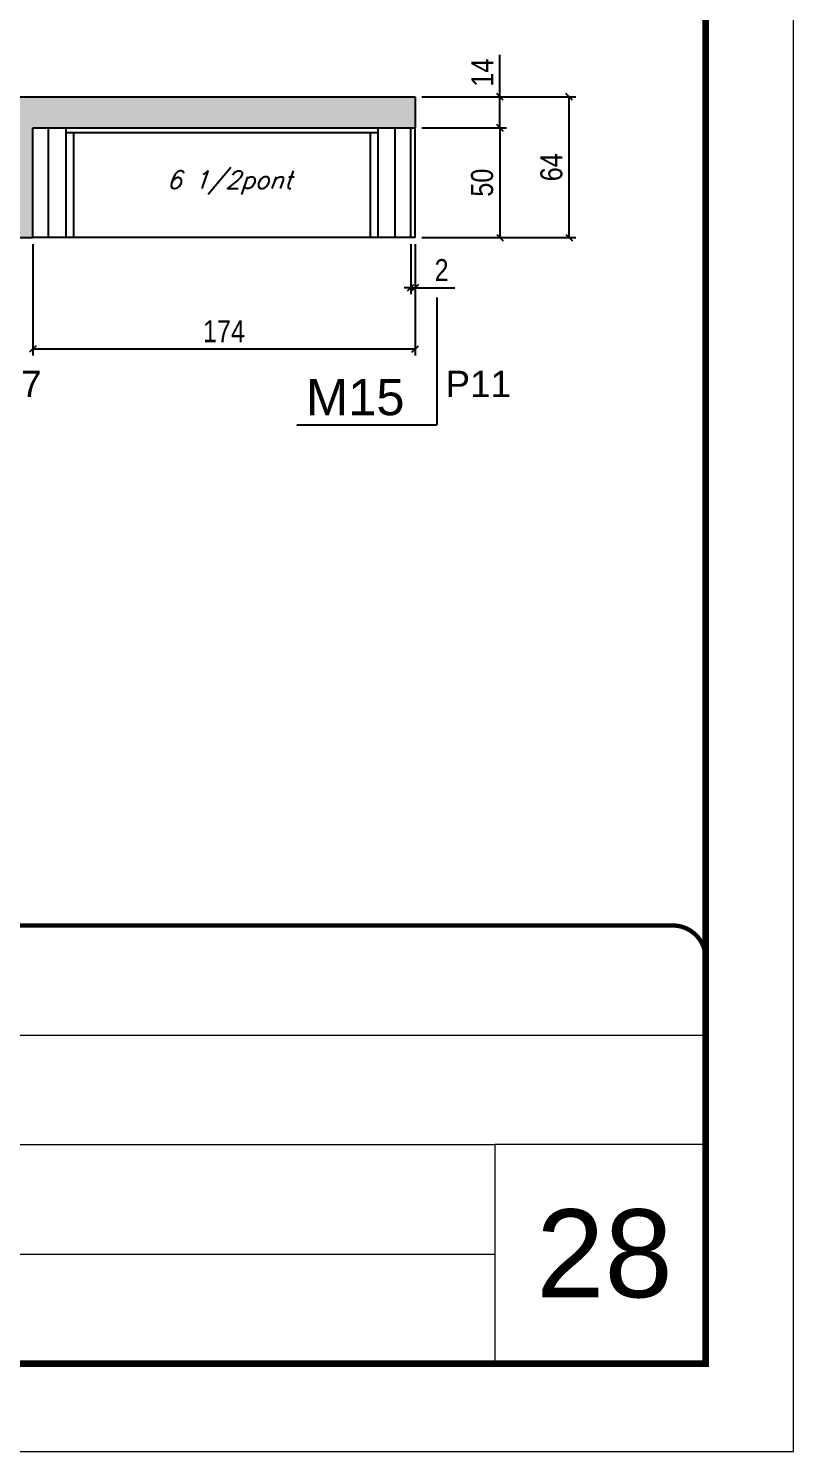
# Model space of a CAD drawing. Extents: x 13154 to 22413, y 1253 to 30260.
# Drawn here: x 19060 to 19408, y 21928 to 22575 of the extents above; entities that cross this region are included whole.
import ezdxf

# ---------------------------------------------------------------- set-up
doc = ezdxf.new("R2010")
doc.units = 0
doc.linetypes.add('CONTINUO', pattern=[0])
doc.linetypes.add('DASHED', pattern=[0.75, 0.5, -0.25])
for name, color, linetype in [('5', 5, 'Continuous'), ('COTA', 241, 'Continuous'), ('NOMENCLATURA', 7, 'Continuous'), ('Painéis', 200, 'Continuous'), ('SARR_2.2x7', 40, 'Continuous'), ('SARR_3.5x7', 81, 'Continuous'), ('texto', 7, 'Continuous')]:
    doc.layers.add(name, color=color, linetype=linetype)
for name, color, linetype, lineweight in [('CARIMBO', 255, 'Continuous', 9), ('Folhas', 255, 'Continuous', 9), ('SARRAFO DE PRESSAO', 251, 'DASHED', 9)]:
    doc.layers.add(name, color=color, linetype=linetype, lineweight=lineweight)
doc.styles.add('ARIAL', font='arial.ttf')
doc.styles.add('COTA TECNICA', font='techl___.ttf', dxfattribs={"height": 10})
doc.styles.add('Romans', font='romans.shx')
doc.styles.get("Standard").update_dxf_attribs({"font": 'arial.ttf'})
doc.dimstyles.new('PAINEL', dxfattribs={"dimtxt": 10, "dimasz": 3, "dimexe": 3, "dimexo": 3, "dimgap": 3, "dimtad": 1, "dimdec": 1, "dimzin": 12, "dimdsep": 46, "dimtxsty": 'COTA TECNICA', "dimblk1": 'OBLIQUE', "dimblk2": 'OBLIQUE', "dimsah": 1, "dimcen": 0.9, "dimclrd": 4, "dimclre": 4, "dimclrt": 240, "dimadec": 1, "dimazin": 3, "dimtfac": 1, "dimtdec": 1, "dimtmove": 0, "dimatfit": 3, "dimfxl": 1, "dimtolj": 1, "dimtzin": 12, "dimarcsym": 0})

# ---------------------------------------------------------------- blocks, each defined once
blk = doc.blocks.new('9999999999')
at = {"color": 30, "linetype": 'CONTINUO'}
for p, q in [((98564.56, 34379.64), (99583.98, 34379.64)), ((98564.56, 34329.83), (99487.98, 34329.83)), ((99583.98, 34329.83), (99487.98, 34329.83)), ((99487.98, 34329.83), (99487.98, 34230.21)), ((98564.56, 34280.02), (99487.98, 34280.02))]:
    blk.add_line(p, q, dxfattribs=at)
at = {"color": 30, "linetype": 'CONTINUO', "const_width": 2}
blk.add_lwpolyline([(99583.98, 34230.21), (99583.98, 34414.45, 0.414214), (99568.98, 34429.45), (98228.98, 34429.45, 0.414214), (98213.98, 34414.45), (98213.98, 34245.21, 0.414214), (98228.98, 34230.21), (99583.98, 34230.21)], format="xyb", dxfattribs=at)
at = {"layer": 'Folhas'}
blk.add_lwpolyline([(98138.98, 34190.21), (99623.98, 34190.21), (99623.98, 35240.21), (98138.98, 35240.21)], close=True, dxfattribs=at)
at = {"layer": 'Folhas', "color": 30, "const_width": 3}
blk.add_lwpolyline([(98213.98, 34230.21), (99583.98, 34230.21), (99583.98, 35200.21), (98213.98, 35200.21)], close=True, dxfattribs=at)
blk = doc.blocks.new('_Oblique')
at = {"color": 0, "linetype": 'ByBlock', "lineweight": -2}
blk.add_line((-0.5, -0.5), (0.5, 0.5), dxfattribs=at)
blk = doc.blocks.new('*D823')
at = {"layer": 'COTA', "color": 4, "linetype": 'ByBlock', "lineweight": -2, "transparency": 16777216}
for p, q in [((19061.63, 22476.8), (19061.63, 22426.17)), ((19235.63, 22476.8), (19235.63, 22426.17)), ((19061.63, 22429.17), (19235.63, 22429.17))]:
    blk.add_line(p, q, dxfattribs=at)
at = {"layer": 'Defpoints', "color": 0, "linetype": 'ByBlock', "transparency": 16777216}
for p in [(19061.63, 22479.8), (19235.63, 22479.8), (19235.63, 22429.17)]:
    blk.add_point(p, dxfattribs=at)
at = {"layer": 'COTA', "color": 4, "linetype": 'ByBlock', "lineweight": -2, "transparency": 16777216, "xscale": 3, "yscale": 3, "zscale": 3, "rotation": 180}
blk.add_blockref('_Oblique', (19061.63, 22429.17), dxfattribs=at)
at = {"layer": 'COTA', "color": 4, "linetype": 'ByBlock', "lineweight": -2, "transparency": 16777216, "xscale": 3, "yscale": 3, "zscale": 3}
blk.add_blockref('_Oblique', (19235.63, 22429.17), dxfattribs=at)
at = {"layer": 'COTA', "color": 240, "linetype": 'ByBlock', "transparency": 16777216, "insert": (19148.63, 22437.25), "char_height": 10, "attachment_point": 5, "style": 'COTA TECNICA'}
blk.add_mtext('\\A1;174', dxfattribs=at)
blk = doc.blocks.new('*D824')
at = {"layer": 'COTA', "color": 4, "linetype": 'ByBlock', "lineweight": -2, "transparency": 16777216}
for p, q in [((19233.63, 22476.8), (19233.63, 22454.04)), ((19235.63, 22476.8), (19235.63, 22454.04)), ((19233.63, 22457.04), (19230.63, 22457.04)), ((19233.63, 22457.04), (19235.63, 22457.04)), ((19235.63, 22457.04), (19253.74, 22457.04))]:
    blk.add_line(p, q, dxfattribs=at)
at = {"layer": 'Defpoints', "color": 0, "linetype": 'ByBlock', "transparency": 16777216}
for p in [(19233.63, 22479.8), (19235.63, 22479.8), (19235.63, 22457.04)]:
    blk.add_point(p, dxfattribs=at)
at = {"layer": 'COTA', "color": 4, "linetype": 'ByBlock', "lineweight": -2, "transparency": 16777216, "xscale": 3, "yscale": 3, "zscale": 3}
blk.add_blockref('_Oblique', (19233.63, 22457.04), dxfattribs=at)
at = {"layer": 'COTA', "color": 4, "linetype": 'ByBlock', "lineweight": -2, "transparency": 16777216, "xscale": 3, "yscale": 3, "zscale": 3, "rotation": 180}
blk.add_blockref('_Oblique', (19235.63, 22457.04), dxfattribs=at)
at = {"layer": 'COTA', "color": 240, "linetype": 'ByBlock', "transparency": 16777216, "insert": (19247.69, 22465.04), "char_height": 10, "attachment_point": 5, "style": 'COTA TECNICA'}
blk.add_mtext('\\A1;2', dxfattribs=at)
blk = doc.blocks.new('*D825')
at = {"layer": 'COTA', "color": 4, "linetype": 'ByBlock', "lineweight": -2, "transparency": 16777216}
for p, q in [((19238.63, 22529.8), (19277.27, 22529.8)), ((19274.27, 22529.8), (19274.27, 22479.8)), ((19238.63, 22479.8), (19277.27, 22479.8))]:
    blk.add_line(p, q, dxfattribs=at)
at = {"layer": 'Defpoints', "color": 0, "linetype": 'ByBlock', "transparency": 16777216}
for p in [(19235.63, 22529.8), (19235.63, 22479.8), (19274.27, 22479.8)]:
    blk.add_point(p, dxfattribs=at)
at = {"layer": 'COTA', "color": 4, "linetype": 'ByBlock', "lineweight": -2, "transparency": 16777216, "xscale": 3, "yscale": 3, "zscale": 3}
for p, rotation in [((19274.27, 22529.8), 90), ((19274.27, 22479.8), 270)]:
    blk.add_blockref('_Oblique', p, dxfattribs=dict(at, rotation=rotation))
at = {"layer": 'COTA', "color": 240, "linetype": 'ByBlock', "transparency": 16777216, "insert": (19266.16, 22504.8), "char_height": 10, "attachment_point": 5, "rotation": 90, "style": 'COTA TECNICA'}
blk.add_mtext('\\A1;50', dxfattribs=at)
blk = doc.blocks.new('*D826')
at = {"layer": 'COTA', "color": 4, "linetype": 'ByBlock', "lineweight": -2, "transparency": 16777216}
for p, q in [((19274.27, 22543.8), (19274.27, 22562.92)), ((19238.63, 22543.8), (19277.27, 22543.8)), ((19274.27, 22529.8), (19274.27, 22543.8)), ((19238.63, 22529.8), (19277.27, 22529.8))]:
    blk.add_line(p, q, dxfattribs=at)
at = {"layer": 'Defpoints', "color": 0, "linetype": 'ByBlock', "transparency": 16777216}
for p in [(19235.63, 22543.8), (19274.27, 22543.8), (19235.63, 22529.8)]:
    blk.add_point(p, dxfattribs=at)
at = {"layer": 'COTA', "color": 4, "linetype": 'ByBlock', "lineweight": -2, "transparency": 16777216, "xscale": 3, "yscale": 3, "zscale": 3}
for p, rotation in [((19274.27, 22543.8), 90), ((19274.27, 22529.8), 270)]:
    blk.add_blockref('_Oblique', p, dxfattribs=dict(at, rotation=rotation))
at = {"layer": 'COTA', "color": 240, "linetype": 'ByBlock', "transparency": 16777216, "insert": (19266.19, 22554.86), "char_height": 10, "attachment_point": 5, "rotation": 90, "style": 'COTA TECNICA'}
blk.add_mtext('\\A1;14', dxfattribs=at)
blk = doc.blocks.new('*D827')
at = {"layer": 'COTA', "color": 4, "linetype": 'ByBlock', "lineweight": -2, "transparency": 16777216}
for p, q in [((19238.63, 22543.8), (19308.8, 22543.8)), ((19305.8, 22479.8), (19305.8, 22543.8)), ((19238.63, 22479.8), (19308.8, 22479.8))]:
    blk.add_line(p, q, dxfattribs=at)
at = {"layer": 'Defpoints', "color": 0, "linetype": 'ByBlock', "transparency": 16777216}
for p in [(19235.63, 22543.8), (19305.8, 22543.8), (19235.63, 22479.8)]:
    blk.add_point(p, dxfattribs=at)
at = {"layer": 'COTA', "color": 4, "linetype": 'ByBlock', "lineweight": -2, "transparency": 16777216, "xscale": 3, "yscale": 3, "zscale": 3}
for p, rotation in [((19305.8, 22543.8), 90), ((19305.8, 22479.8), 270)]:
    blk.add_blockref('_Oblique', p, dxfattribs=dict(at, rotation=rotation))
at = {"layer": 'COTA', "color": 240, "linetype": 'ByBlock', "transparency": 16777216, "insert": (19297.7, 22511.8), "char_height": 10, "attachment_point": 5, "rotation": 90, "style": 'COTA TECNICA'}
blk.add_mtext('\\A1;64', dxfattribs=at)

msp = doc.modelspace()

# ---------------------------------------------------------------- hatches: boundary and pattern name
at = {"layer": 'COTA', "linetype": 'ByBlock'}
h = msp.add_hatch(dxfattribs=at)
h.set_pattern_fill('AR-CONC', color=256, scale=0.03)
h.set_pattern_definition([(50, (-115866.6203, -5350.1017), (5.46554007, -0.47817257), [0.5715, -6.2865]), (355, (-115866.62, -5350.1017), (-1.05730264, 5.73170536), [0.4572, -5.02921753]), (100.4514447, (-115866.165, -5350.1415), (4.40823741, 5.25353256), [0.48570026, -5.34270734]), (46.1842, (-115866.62, -5348.578), (8.13237123, -1.26126984), [0.85725, -9.42975]), (96.6355576, (-115865.9426, -5348.683), (7.122124, 7.42278374), [0.7285507, -8.01406824]), (351.184151, (-115866.62, -5348.578), (7.122124, 7.42278374), [0.685799, -7.54379196]), (21, (-115865.8583, -5348.9587), (4.54843174, -3.06795595), [0.5715, -6.2865]), (326, (-115865.858, -5348.9587), (1.85406085, 5.52563898), [0.4572, -5.0292]), (71.451445, (-115865.479, -5349.2143), (6.40249258, 2.45768307), [0.48570026, -5.34269813]), (37.5, (-115866.6203, -5350.1017), (0.092658098, 2.536651166), [0, -4.96824, 0, -5.1054, 0, -5.04825]), (7.5, (-115866.6203, -5350.1017), (2.004589875, 3.005417245), [0, -2.91084, 0, -4.85394, 0, -1.92405]), (327.5, (-115868.3195, -5350.1017), (4.067717855, -0.17186232), [0, -1.905, 0, -5.9436, 0, -7.8867]), (317.5, (-115869.0815, -5350.1017), (4.44387544, 0.76279473), [0, -2.4765, 0, -3.94716, 0, -5.6007])])
h.paths.add_polyline_path([(19061.63, 22529.8), (19235.63, 22529.8), (19235.63, 22543.8), (19031.63, 22543.8), (19031.63, 22479.8), (19061.63, 22479.8)])

# ---------------------------------------------------------------- linework, layer by layer
for p, q in [((19031.63, 22543.8), (19235.63, 22543.8)), ((19235.63, 22543.8), (19235.63, 22529.8)), ((19031.63, 22479.8), (19061.63, 22479.8))]:
    msp.add_line(p, q, dxfattribs=at)
at = {"layer": 'NOMENCLATURA', "linetype": 'Continuous'}
for p in [(19245.55, 22452.58), (19181.85, 22394.6)]:
    msp.add_line(p, (19245.55, 22394.6), dxfattribs=at)
at = {"layer": 'Painéis', "linetype": 'Continuous'}
for p, q in [((19061.63, 22529.8), (19235.63, 22529.8)), ((19061.63, 22479.8), (19061.63, 22529.8)), ((19233.63, 22479.8), (19233.63, 22529.8)), ((19235.63, 22479.8), (19235.63, 22529.8)), ((19235.63, 22479.8), (19061.63, 22479.8))]:
    msp.add_line(p, q, dxfattribs=at)
at = {"layer": 'SARR_2.2x7', "linetype": 'Continuous'}
for p, q in [((19068.63, 22529.8), (19068.63, 22479.8)), ((19226.63, 22479.8), (19226.63, 22529.8)), ((19076.63, 22527.6), (19218.63, 22527.6))]:
    msp.add_line(p, q, dxfattribs=at)
at = {"layer": 'SARR_3.5x7'}
for p, q in [((19076.63, 22529.8), (19076.63, 22479.8)), ((19218.63, 22529.8), (19218.63, 22479.8)), ((19080.13, 22527.6), (19080.13, 22479.8)), ((19215.13, 22527.6), (19215.13, 22479.8))]:
    msp.add_line(p, q, dxfattribs=at)

# ---------------------------------------------------------------- block references
at = {"layer": 'SARRAFO DE PRESSAO', "color": 6, "linetype": 'ByBlock'}
msp.add_blockref('9999999999', (-80216.1, -12262.48), dxfattribs=at)

# ---------------------------------------------------------------- texts
at = {"layer": '5', "linetype": 'Continuous'}
for s, p in [('V317', (19026.5, 22407.28)), ('P11', (19249.48, 22407.28))]:
    msp.add_text(s, height=12, rotation=359.99996, dxfattribs=at).set_placement(p)
at = {"layer": 'CARIMBO', "style": 'ARIAL'}
msp.add_text('28', height=40, dxfattribs=at).set_placement((19290.74, 21997.87))
at = {"layer": 'NOMENCLATURA', "linetype": 'Continuous'}
msp.add_text('M15', height=16.5, dxfattribs=at).set_placement((19185.98, 22399.03))
at = {"layer": 'texto', "color": 2, "insert": (19151.13, 22504.8), "char_height": 8, "attachment_point": 5, "style": 'Romans'}
msp.add_mtext('{\\Q19;\\C256;6 1/2pont}', dxfattribs=at)

# ---------------------------------------------------------------- dimensions: what is measured, and where the dimension line sits
at = {"layer": 'COTA', "linetype": 'ByBlock'}
for base, p1, p2, angle, picture, middle in [((19274.27, 22543.8), (19235.63, 22529.8), (19235.63, 22543.8), 90, '*D826', (19266.19, 22554.86)), ((19305.8, 22543.8), (19235.63, 22479.8), (19235.63, 22543.8), 90, '*D827', (19297.7, 22511.8)), ((19274.27, 22479.8), (19235.63, 22529.8), (19235.63, 22479.8), 90, '*D825', (19266.16, 22504.8)), ((19235.63, 22429.17), (19061.63, 22479.8), (19235.63, 22479.8), 180, '*D823', (19148.63, 22437.25))]:
    dim = msp.add_linear_dim(base=base, p1=p1, p2=p2, angle=angle, dimstyle='PAINEL', dxfattribs=at)
    dim.commit()
    dim.dimension.update_dxf_attribs({"geometry": picture, "text_midpoint": middle})
dim = msp.add_linear_dim(base=(19235.63, 22457.04), p1=(19233.63, 22479.8), p2=(19235.63, 22479.8), dimstyle='PAINEL', dxfattribs=at)
dim.commit()
dim.dimension.update_dxf_attribs({"geometry": '*D824', "text_midpoint": (19247.69, 22465.04)})

doc.saveas('drawing.dxf')
